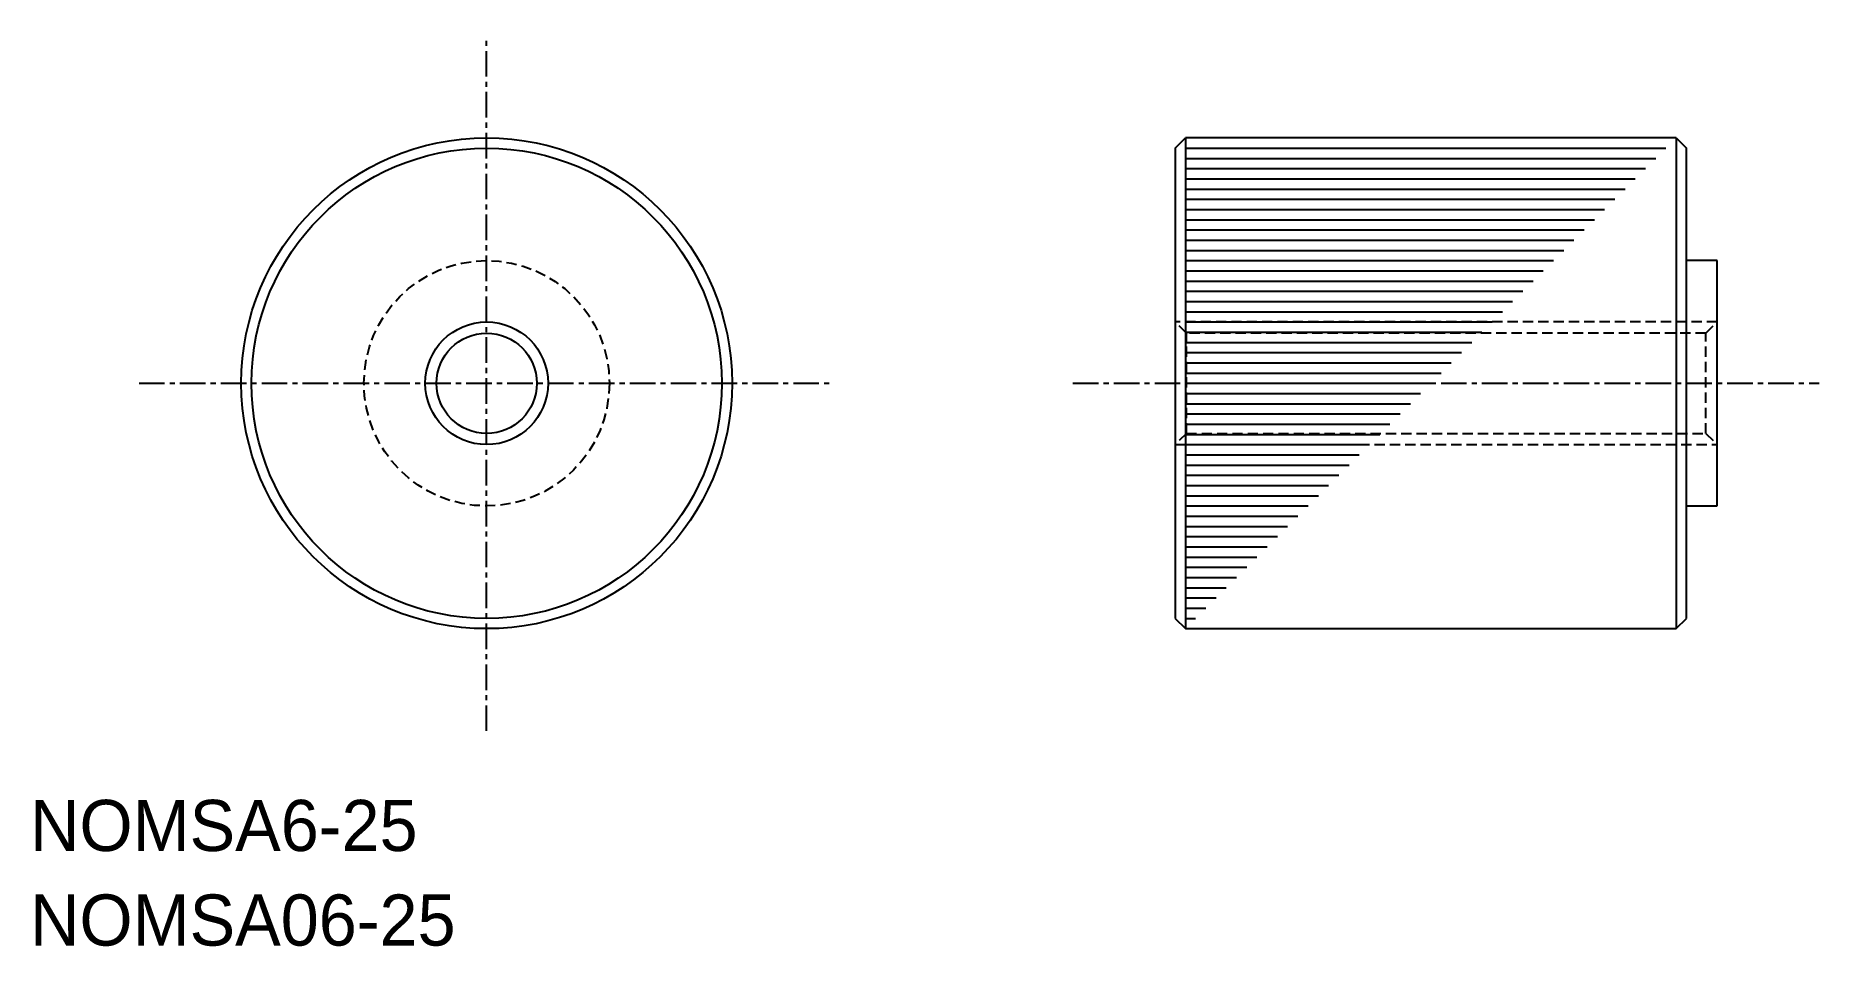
# Model space of a CAD drawing. Extents: x 0.3 to 87.5, y 0 to 44.5.
import ezdxf

# ---------------------------------------------------------------- set-up
doc = ezdxf.new("R2010")
doc.units = 0
doc.linetypes.add('CENTER', pattern=[2, 1.25, -0.25, 0.25, -0.25])
doc.linetypes.add('DASHED', pattern=[0.75, 0.5, -0.25])
doc.layers.get('0').update_dxf_attribs({"linetype": 'CONTINUOUS'})
doc.layers.add('CENTER', color=1, linetype='CENTER')

msp = doc.modelspace()

# ---------------------------------------------------------------- linework, layer by layer
at = {"color": 7, "linetype": 'CONTINUOUS'}
for p, q in [((56, 39), (56.5, 39.5)), ((56.5, 39.5), (56.5, 15.5)), ((80.5, 39.5), (56.5, 39.5)), ((80.5, 39.5), (80.5, 15.5)), ((80.5, 39.5), (81, 39)), ((56, 39), (56, 16)), ((56.5, 39), (80, 39)), ((56.5, 38.5), (79.5, 38.5)), ((81, 16), (81, 39)), ((56.5, 38), (79, 38)), ((56.5, 37.5), (78.5, 37.5)), ((56.5, 37), (78, 37)), ((56.5, 36.5), (77.5, 36.5)), ((56.5, 36), (77, 36)), ((56.5, 35.5), (76.5, 35.5)), ((56.5, 35), (76, 35)), ((56.5, 34.5), (75.5, 34.5)), ((56.5, 34), (75, 34)), ((56.5, 33.5), (74.5, 33.5)), ((82.5, 33.499), (81, 33.499)), ((82.5, 21.5), (82.5, 33.499)), ((56.5, 33), (74, 33)), ((56.5, 32.5), (73.5, 32.5)), ((56.5, 32), (73, 32)), ((56.5, 31.5), (72.5, 31.5)), ((56.5, 31), (72, 31)), ((56.5, 30.5), (71.5, 30.5)), ((56.5, 30), (71, 30)), ((56.5, 29), (70, 29)), ((56.549, 29.5), (70.5, 29.5)), ((56.5, 28.5), (69.5, 28.5)), ((56.5, 28), (69, 28)), ((56.5, 27.5), (68.5, 27.5)), ((56.5, 27), (68, 27)), ((56.5, 26.5), (67.5, 26.5)), ((56.5, 26), (67, 26)), ((56.5, 25.5), (66.5, 25.5)), ((56.5, 25), (66, 25)), ((56.5, 24.5), (65.5, 24.5)), ((56.5, 24), (65, 24)), ((56.5, 23.5), (64.5, 23.5)), ((56.5, 23), (64, 23)), ((56.5, 22.5), (63.5, 22.5)), ((56.5, 22), (63, 22)), ((56.5, 21.5), (62.5, 21.5)), ((56.5, 21), (62, 21)), ((81, 21.5), (82.5, 21.5)), ((56.5, 20.5), (61.5, 20.5)), ((56.5, 20), (61, 20)), ((56.5, 19.5), (60.5, 19.5)), ((56.5, 19), (60, 19)), ((56.5, 18.5), (59.5, 18.5)), ((56.5, 18), (59, 18)), ((56.5, 17.5), (58.5, 17.5)), ((56.5, 17), (58, 17)), ((56, 16), (56.5, 15.5)), ((56.5, 16.5), (57.5, 16.5)), ((56.5, 16), (57, 16)), ((80.5, 15.5), (81, 16)), ((56.5, 15.5), (80.5, 15.5))]:
    msp.add_line(p, q, dxfattribs=at)
at = {"color": 3, "linetype": 'DASHED'}
for p, q in [((56.549, 29.951), (56, 30.5)), ((82.5, 30.5), (56, 30.5)), ((56.549, 25.049), (56.549, 29.951)), ((81.951, 29.951), (56.549, 29.951)), ((81.951, 29.951), (82.5, 30.5)), ((81.951, 25.049), (81.951, 29.951)), ((56.549, 25.049), (56, 24.5)), ((56, 24.5), (82.5, 24.5)), ((56.549, 25.049), (81.951, 25.049)), ((81.951, 25.049), (82.5, 24.5))]:
    msp.add_line(p, q, dxfattribs=at)
at = {"color": 7, "linetype": 'CONTINUOUS'}
for radius in [12, 11.5, 2.451]:
    msp.add_circle((22.329, 27.5), radius, dxfattribs=at)
at = {"color": 3, "linetype": 'DASHED'}
msp.add_circle((22.329, 27.5), 6, dxfattribs=at)
at = {"color": 3, "linetype": 'CONTINUOUS'}
msp.add_circle((22.329, 27.5), 3, dxfattribs=at)
at = {"layer": 'CENTER', "color": 1, "linetype": 'CENTER'}
for p, q in [((22.329, 10.5), (22.329, 44.5)), ((5.329, 27.5), (39.329, 27.5)), ((51, 27.5), (87.5, 27.5))]:
    msp.add_line(p, q, dxfattribs=at)

# ---------------------------------------------------------------- texts
at = {"color": 7, "linetype": 'CONTINUOUS'}
for s, p in [('NOMSA6-25', (0, 4.626)), ('NOMSA06-25', (0, 0))]:
    msp.add_text(s, height=2.5, dxfattribs=at).set_placement(p)

doc.saveas('drawing.dxf')
